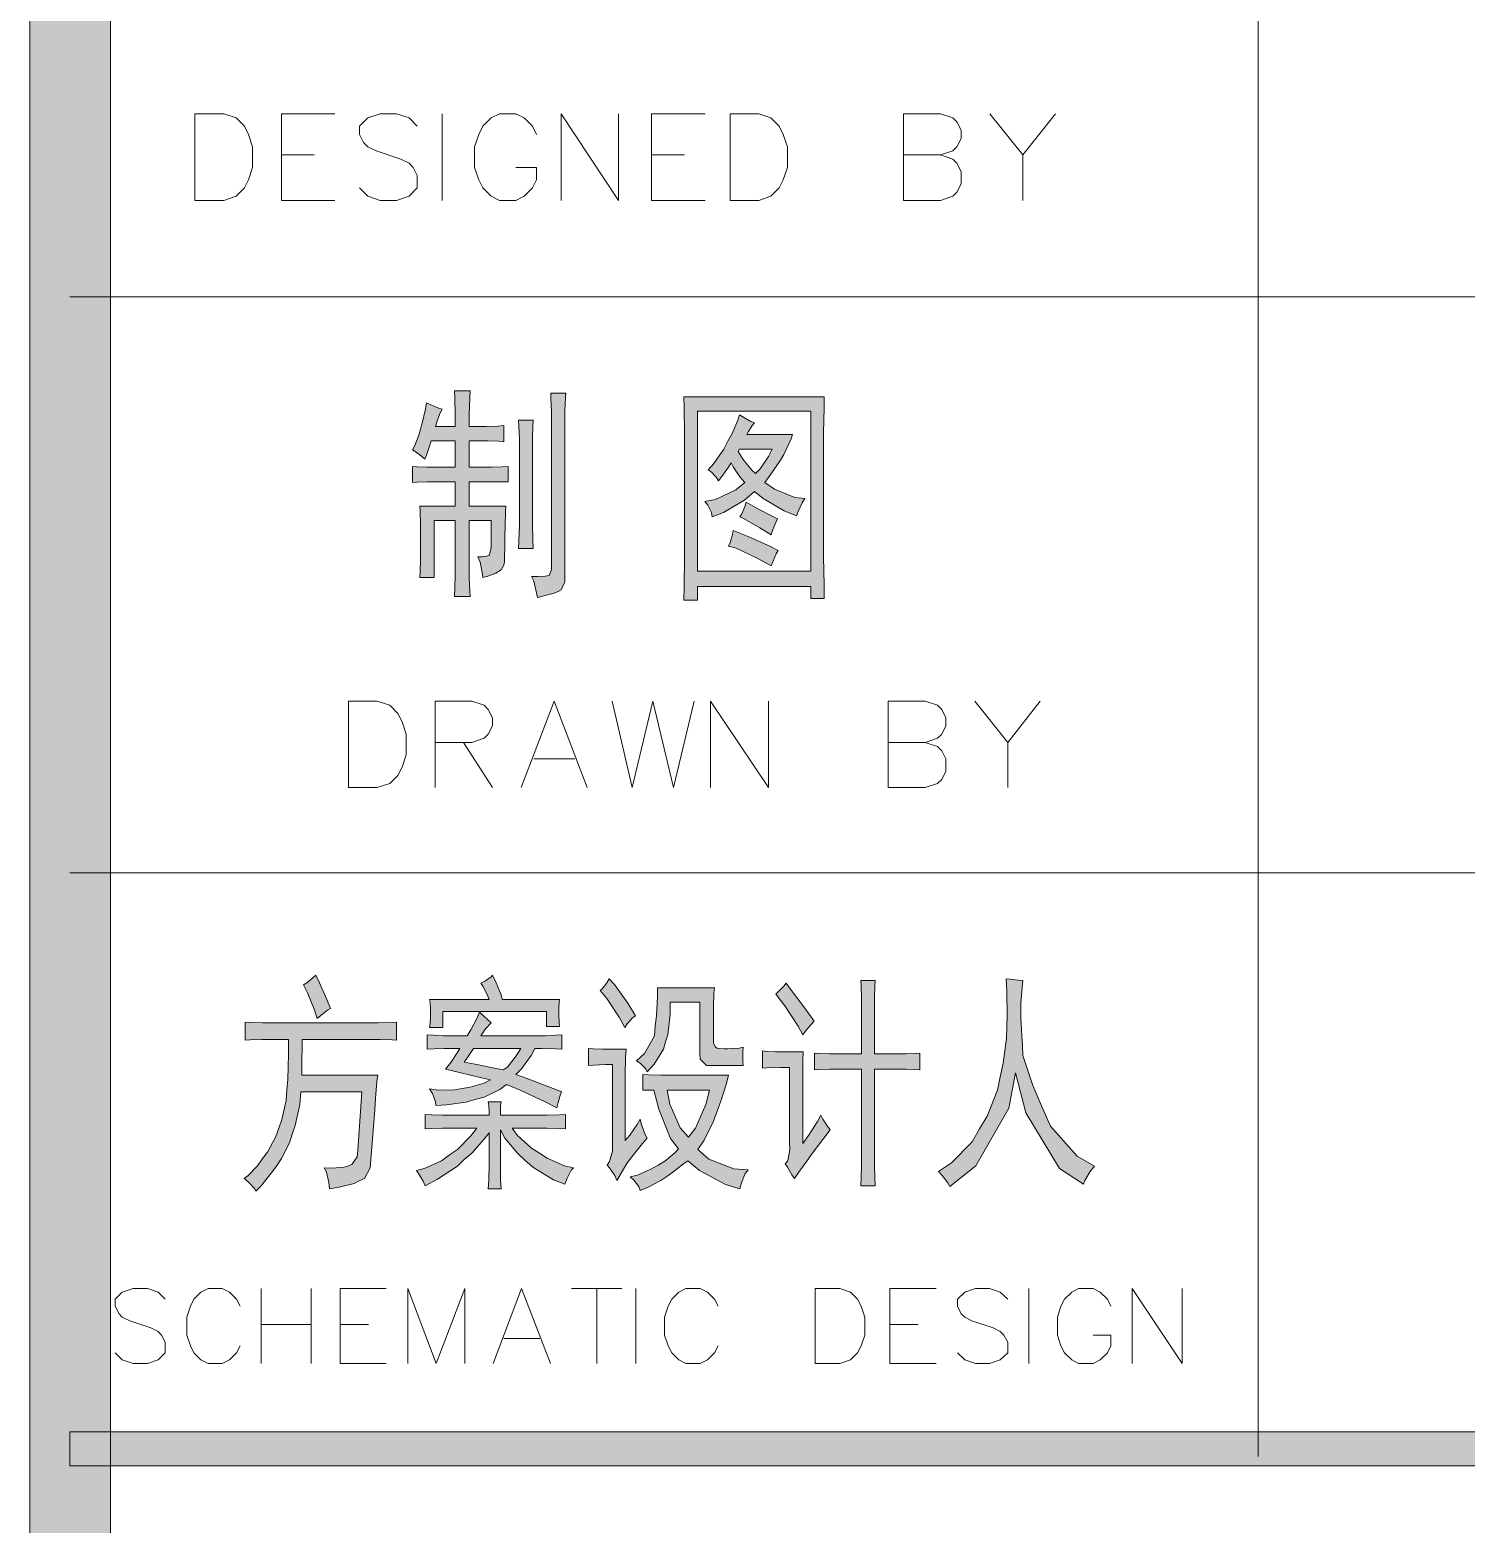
# Model space of a CAD drawing. Header units: millimetres. Extents: x -30643 to 86172, y -19411 to 63186.
# Drawn here: x 77279 to 79728, y -3800 to -1251 of the extents above; entities that cross this region are included whole.
import ezdxf

# ---------------------------------------------------------------- set-up
doc = ezdxf.new("R2010")
doc.units = ezdxf.units.MM

msp = doc.modelspace()

# ---------------------------------------------------------------- hatches: boundary and pattern name
h = msp.add_hatch(color=0)
h.dxf.hatch_style = 2
h.paths.add_polyline_path([(77415.8, -17443.9), (77278.6, -17443.9), (77278.6, 61219), (77415.8, 61219)])
h = msp.add_hatch(color=0)
h.dxf.hatch_style = 2
h.paths.add_polyline_path([(77981.5, -1898.2), (77978, -1905.9), (77972.4, -1920.7), (77970.3, -1927.8), (78004.1, -1927.8), (78004.1, -1908.8), (78003.4, -1878.5), (78002.6, -1867.2), (78029.4, -1867.2), (78028.7, -1877.8), (78028, -1908.1), (78028, -1927.8), (78045.6, -1927.8), (78056.8, -1927.8), (78077.9, -1927.1), (78087.1, -1926.4), (78087.1, -1953.8), (78078.6, -1953.1), (78058.9, -1952.4), (78046.3, -1952.4), (78028, -1952.4), (78028, -1997.4), (78056.8, -1997.4), (78066, -1997.4), (78084.3, -1996.7), (78094.1, -1996), (78094.1, -2022.1), (78028, -2022.1), (78028, -2063.6), (78090.6, -2063.6), (78089.9, -2072.7), (78089.2, -2098.1), (78088.5, -2114.2), (78088.5, -2130.4), (78087.8, -2152.9), (78087.8, -2158.6), (78087.1, -2164.2), (78082.2, -2172.6), (78077.9, -2175.5), (78073, -2178.3), (78059.6, -2183.2), (78051.2, -2185.3), (78049.8, -2176.9), (78046.3, -2159.3), (78042.8, -2150.1), (78050.5, -2150.1), (78059.6, -2148.7), (78061.8, -2148), (78065.3, -2134.6), (78065.3, -2124.1), (78065.3, -2088.2), (78028, -2088.2), (78028, -2173.3), (78028, -2186), (78028.7, -2208.5), (78029.4, -2217.7), (78002.6, -2217.7), (78003.4, -2203.6), (78004.1, -2181.1), (78004.1, -2173.3), (78004.1, -2088.2), (77968.2, -2088.2), (77968.2, -2185.3), (77943.5, -2185.3), (77944.2, -2175.5), (77944.9, -2154.3), (77944.9, -2143.8), (77944.9, -2110), (77944.9, -2095.2), (77944.2, -2072), (77943.5, -2063.6), (78004.1, -2063.6), (78004.1, -2022.1), (77966.8, -2022.1), (77956.2, -2022.1), (77938.6, -2022.8), (77930.9, -2023.5), (77930.9, -1996), (77938.6, -1996.7), (77956.2, -1997.4), (77966.8, -1997.4), (78004.1, -1997.4), (78004.1, -1952.4), (77963.2, -1952.4), (77960.4, -1961.5), (77954.8, -1977), (77952, -1983.4), (77946.4, -1978.4), (77935.8, -1970.7), (77930.9, -1967.9), (77935.1, -1960.1), (77942.1, -1942.5), (77944.9, -1932.7), (77947.8, -1922.1), (77952.7, -1900.3), (77954.8, -1887.7), (77961.1, -1890.5), (77974.5, -1896.1)])
h = msp.add_hatch(color=0)
h.dxf.hatch_style = 2
h.paths.add_polyline_path([(78192.6, -1870.8), (78191.9, -1878.5), (78191.2, -1901), (78191.2, -1915.1), (78191.2, -2182.5), (78191.2, -2193), (78184.9, -2206.4), (78179.3, -2209.2), (78172.9, -2212), (78155.3, -2217), (78144.1, -2219.8), (78142, -2209.2), (78137.8, -2191.6), (78134.2, -2183.9), (78144.1, -2183.9), (78157.5, -2183.2), (78161, -2182.5), (78164.5, -2181.8), (78168, -2171.9), (78168, -2162.1), (78168, -1915.1), (78168, -1902.4), (78167.3, -1879.9), (78167.3, -1870.8)])
h = msp.add_hatch(color=0)
h.paths.add_polyline_path([(78633.1, -1877.1), (78633.1, -1896.1), (78632.4, -1938.3), (78632.4, -1961.5), (78632.4, -2126.9), (78632.4, -2150.8), (78633.1, -2198), (78633.1, -2221.2), (78610.6, -2221.2), (78610.6, -2200.8), (78417.1, -2200.8), (78417.1, -2224), (78393.9, -2224), (78394.6, -2200.1), (78395.3, -2150.8), (78395.3, -2125.5), (78395.3, -1961.5), (78395.3, -1939), (78394.6, -1896.8), (78393.9, -1877.1)])
h.paths.add_polyline_path([(78610.6, -2174.8), (78610.6, -1901.7), (78417.1, -1901.7), (78417.1, -2174.8)])
h = msp.add_hatch(color=0)
h.paths.add_polyline_path([(78514.2, -1921.4), (78510.7, -1926.4), (78504.4, -1936.2), (78501.6, -1941.8), (78579, -1941.8), (78576.9, -1948.9), (78569.1, -1965.8), (78564.2, -1975.6), (78558.6, -1985.5), (78542.4, -2009.4), (78531.8, -2023.5), (78548.7, -2034.7), (78583.2, -2048.8), (78600.1, -2050.9), (78595.9, -2057.9), (78588.8, -2072.7), (78586, -2080.5), (78564.9, -2072), (78529, -2050.9), (78514.2, -2038.9), (78497.3, -2053.7), (78461.4, -2074.8), (78442.4, -2081.9), (78441, -2074.8), (78434.7, -2062.2), (78429.8, -2055.8), (78448.1, -2052.3), (78482.6, -2036.1), (78498, -2023.5), (78489.6, -2013.6), (78478.3, -1996.7), (78474.8, -1989.7), (78469.9, -1997.4), (78458.6, -2012.9), (78453, -2020.6), (78448.8, -2014.3), (78440.3, -2005.2), (78435.4, -2001.6), (78445.3, -1991.1), (78462.2, -1966.5), (78469.2, -1953.1), (78476.2, -1939.7), (78486.1, -1917.2), (78488.9, -1908.1), (78494.5, -1911.6), (78507.2, -1918.6)])
h.paths.add_polyline_path([(78486.8, -1970.7), (78495.2, -1984.1), (78510, -2002.4), (78516.3, -2008), (78524.1, -2000.2), (78538.1, -1979.1), (78544.5, -1966.5), (78488.9, -1966.5)])
h = msp.add_hatch(color=0)
h.dxf.hatch_style = 2
h.paths.add_polyline_path([(78137.1, -1917.2), (78136.3, -1927.8), (78135.6, -1946.8), (78135.6, -1955.2), (78135.6, -2084), (78135.6, -2094.5), (78136.3, -2120.6), (78137.1, -2136.1), (78111.7, -2136.1), (78112.4, -2122.7), (78113.8, -2096.6), (78113.8, -2084), (78113.8, -1955.2), (78113.8, -1948.2), (78112.4, -1928.5), (78111.7, -1917.2)])
h = msp.add_hatch(color=0)
h.dxf.hatch_style = 2
h.paths.add_polyline_path([(78500.2, -2057.2), (78519.9, -2068.5), (78546.6, -2081.9), (78553.6, -2085.4), (78550.8, -2091.7), (78545.2, -2105.1), (78543.1, -2112.8), (78523.4, -2100.9), (78496.6, -2085.4), (78489.6, -2081.9), (78493.1, -2076.9), (78498, -2064.3)])
h = msp.add_hatch(color=0)
h.dxf.hatch_style = 2
h.paths.add_polyline_path([(78478.3, -2105.1), (78503.7, -2115.6), (78541.7, -2132.5), (78555, -2139.6), (78551.5, -2145.2), (78545.9, -2158.6), (78543.1, -2165.6), (78519.1, -2152.2), (78483.3, -2135.3), (78469.9, -2131.8), (78472.7, -2125.5), (78476.9, -2112.1)])
h = msp.add_hatch(color=0)
h.dxf.hatch_style = 2
h.paths.add_polyline_path([(77768.3, -2937.5), (77763.4, -2922.1), (77752.1, -2893.9), (77745.1, -2880.5), (77750.7, -2877), (77761.3, -2868.6), (77766.2, -2863.7), (77772.5, -2877), (77785.2, -2905.2), (77791.5, -2920.7), (77785.9, -2923.5), (77774.7, -2932.6)])
h = msp.add_hatch(color=0)
h.dxf.hatch_style = 2
h.paths.add_polyline_path([(78067.4, -2863.7), (78073.7, -2877), (78082.2, -2897.4), (78084.3, -2905.2), (78182.1, -2905.2), (78181.4, -2910.1), (78180.7, -2920.7), (78180.7, -2927), (78180.7, -2932.6), (78181.4, -2944.6), (78182.1, -2951.6), (78159.6, -2951.6), (78159.6, -2925.6), (77982.9, -2925.6), (77982.9, -2953), (77960.4, -2953), (77961.1, -2946.7), (77961.8, -2934.7), (77961.8, -2928.4), (77961.8, -2921.4), (77961.1, -2910.1), (77960.4, -2905.2), (78061.8, -2905.2), (78058.2, -2896.7), (78051.2, -2882.7), (78047.7, -2877.7), (78055.4, -2873.5), (78065.3, -2866.5)])
h = msp.add_hatch(color=0)
h.dxf.hatch_style = 2
h.paths.add_polyline_path([(78266.5, -2870), (78275.7, -2879.8), (78298.2, -2911.5), (78311.6, -2933.3), (78306.6, -2936.8), (78297.5, -2946.7), (78293.3, -2953), (78283.4, -2935.4), (78262.3, -2903.8), (78251, -2889.7), (78254.6, -2886.9), (78262.3, -2877)])
h = msp.add_hatch(color=0)
h.dxf.hatch_style = 2
h.paths.add_polyline_path([(78568.4, -2877.7), (78576.1, -2887.6), (78600.1, -2919.9), (78616.3, -2942.5), (78610.6, -2948.8), (78600.8, -2960.1), (78596.6, -2965.7), (78588.8, -2950.9), (78566.3, -2916.4), (78550.8, -2896), (78555, -2892.5), (78564.2, -2882.7)])
h = msp.add_hatch(color=0)
h.dxf.hatch_style = 2
h.paths.add_polyline_path([(78697.2, -2998.1), (78697.2, -2920.7), (78697.2, -2905.2), (78696.5, -2881.2), (78695.8, -2872.8), (78720.4, -2872.8), (78719.7, -2882.7), (78719, -2901), (78719, -2908.7), (78719, -2998.1), (78766.1, -2998.1), (78773.2, -2998.1), (78788.7, -2997.4), (78796.4, -2996.7), (78796.4, -3025.5), (78788, -3024.8), (78773.2, -3024.1), (78767.5, -3024.1), (78719, -3024.1), (78719, -3178.2), (78719, -3188.1), (78719.7, -3209.9), (78720.4, -3223.2), (78695.8, -3223.2), (78696.5, -3209.9), (78697.2, -3188.8), (78697.2, -3180.3), (78697.2, -3024.1), (78652.1, -3024.1), (78643, -3024.1), (78626.1, -3024.8), (78617, -3025.5), (78617, -2996.7), (78626.1, -2997.4), (78642.3, -2998.1), (78649.3, -2998.1)])
h = msp.add_hatch(color=0)
h.dxf.hatch_style = 2
h.paths.add_polyline_path([(78828.1, -3198.6), (78850.6, -3183.8), (78885.8, -3147.9), (78898.4, -3126.1), (78911.1, -3104.3), (78928.7, -3060), (78933.6, -3037.5), (78938.5, -3014.2), (78944.2, -2972), (78944.9, -2952.3), (78945.6, -2932.6), (78944.9, -2891.1), (78943.5, -2870), (78949.8, -2870.7), (78964.6, -2872.1), (78972.3, -2872.8), (78970.9, -2885.5), (78968.8, -2910.8), (78968.8, -2923.5), (78968.8, -2936.8), (78970.2, -2967.1), (78971.6, -2984), (78972.3, -3000.9), (78989.2, -3052.2), (79004, -3086.7), (79019.5, -3121.2), (79064.5, -3172.6), (79094.1, -3189.5), (79087, -3198.6), (79077.9, -3214.1), (79075.8, -3220.4), (79034.9, -3193.7), (78977.2, -3098.7), (78959.7, -3030.4), (78948.4, -3090.9), (78892.1, -3188.8), (78847.8, -3224.6), (78844.2, -3218.3), (78834.4, -3205.6)])
h = msp.add_hatch(color=0)
h.dxf.hatch_style = 2
h.paths.add_polyline_path([(78442.4, -3017.8), (78432.6, -3017.8), (78422, -3007.2), (78421.3, -2996.7), (78421.3, -2910.1), (78370.7, -2910.1), (78370.7, -2931.2), (78366.5, -2965.7), (78362.9, -2977.7), (78359.4, -2990.3), (78343.2, -3015.7), (78331.3, -3029), (78329.2, -3023.4), (78319.3, -3014.2), (78313, -3010), (78327, -2997.4), (78343.9, -2967.1), (78345.3, -2950.2), (78347.5, -2933.3), (78348.9, -2901), (78348.9, -2885.5), (78446, -2885.5), (78445.3, -2894.6), (78444.6, -2917.8), (78444.6, -2931.2), (78444.6, -2973.4), (78444.6, -2979.1), (78448.1, -2986.8), (78450.9, -2988.2), (78454.4, -2988.9), (78462.9, -2989.6), (78469.2, -2989.6), (78474.8, -2988.9), (78488.2, -2988.2), (78495.2, -2986.8), (78494.5, -2994.5), (78494.5, -3010), (78495.2, -3017.8)])
h = msp.add_hatch(color=0)
h.paths.add_polyline_path([(78065.3, -2945.3), (78055.4, -2955.1), (78047.7, -2967.1), (78150.4, -2967.1), (78158.2, -2967.1), (78175.8, -2966.4), (78185.6, -2965.7), (78185.6, -2990.3), (78174.3, -2989.6), (78151.8, -2988.9), (78139.9, -2988.9), (78133.5, -3000.9), (78117.3, -3023.4), (78107.5, -3033.2), (78125.1, -3039.6), (78163.8, -3054.4), (78185.6, -3062.8), (78183.5, -3067), (78179.3, -3081.1), (78177.2, -3090.2), (78157.5, -3079.7), (78114.5, -3060), (78091.3, -3050.1), (78080.1, -3058.6), (78053.3, -3071.9), (78037.8, -3076.2), (78022.4, -3080.4), (77989.3, -3085.3), (77971, -3086), (77970.3, -3079.7), (77965.4, -3065.6), (77960.4, -3057.9), (77975.2, -3060), (78002.6, -3059.3), (78016, -3057.2), (78029.4, -3055.1), (78053.3, -3048), (78063.9, -3042.4), (78049.1, -3038.9), (78011.1, -3029.7), (77987.2, -3024.1), (77996.3, -3012.8), (78008.3, -2994.5), (78011.8, -2988.9), (77990, -2988.9), (77985.1, -2988.9), (77968.2, -2989.6), (77956.2, -2990.3), (77956.2, -2965.7), (77966.8, -2966.4), (77983.6, -2967.1), (77990, -2967.1), (78024.5, -2967.1), (78030.8, -2957.2), (78041.4, -2936.8), (78045.6, -2927)])
h.paths.add_polyline_path([(78019.5, -3012.1), (78037.8, -3015.7), (78070.9, -3022.7), (78085.7, -3025.5), (78093.4, -3020.6), (78108.2, -3001.6), (78115.9, -2988.9), (78035, -2988.9), (78031.5, -2993.8), (78023.8, -3005.8)])
h = msp.add_hatch(color=0)
h.dxf.hatch_style = 2
h.paths.add_polyline_path([(77645.9, -2943.9), (77655, -2944.6), (77675.4, -2945.3), (77686.7, -2945.3), (77859.1, -2945.3), (77872.5, -2945.3), (77895.7, -2944.6), (77904.1, -2943.9), (77904.1, -2974.8), (77896.4, -2974.1), (77876, -2973.4), (77862.6, -2973.4), (77743, -2973.4), (77743, -2981.9), (77742.3, -3012.8), (77742.3, -3034.6), (77871.8, -3034.6), (77870.4, -3045.2), (77868.2, -3074.1), (77866.8, -3093.8), (77859.8, -3178.2), (77859.1, -3192.3), (77849.2, -3210.6), (77840.1, -3214.8), (77831.7, -3219), (77806.3, -3225.3), (77789.4, -3228.2), (77788.7, -3217.6), (77784.5, -3200), (77780.3, -3192.3), (77793.7, -3193), (77814.1, -3191.6), (77820.4, -3189.5), (77827.4, -3186.6), (77836.6, -3174), (77838, -3162.7), (77845, -3062.8), (77740.9, -3062.8), (77738.8, -3084.6), (77731, -3120.5), (77726.1, -3135.3), (77721.2, -3150.1), (77707.8, -3176.8), (77699.4, -3189.5), (77690.2, -3201.4), (77673.3, -3223.2), (77664.2, -3232.4), (77662.1, -3228.2), (77651.5, -3216.9), (77643.8, -3210.6), (77650.8, -3205.6), (77667, -3188.8), (77675.4, -3176.8), (77683.9, -3165.5), (77698, -3138.8), (77702.9, -3124.7), (77708.5, -3109.9), (77715.5, -3077.6), (77717, -3060), (77718.4, -3041.7), (77719.8, -2998.8), (77719.8, -2973.4), (77687.4, -2973.4), (77674.7, -2973.4), (77654.3, -2974.1), (77645.9, -2974.8)])
h = msp.add_hatch(color=0)
h.dxf.hatch_style = 2
h.paths.add_polyline_path([(78295.4, -2990.3), (78294.7, -3004.4), (78294, -3034.6), (78294, -3052.2), (78294, -3145.8), (78301.7, -3136.7), (78314.4, -3118.4), (78319.3, -3109.2), (78321.4, -3117), (78327, -3133.2), (78331.3, -3141.6), (78323.5, -3150.8), (78309.5, -3168.3), (78303.1, -3176.8), (78296.8, -3185.2), (78285.5, -3204.2), (78279.9, -3214.1), (78276.4, -3205.6), (78267.2, -3192.3), (78263, -3188.1), (78267.2, -3181.7), (78272.2, -3164.1), (78272.2, -3152.2), (78272.2, -3016.4), (78260.2, -3016.4), (78239.8, -3017.1), (78231.3, -3017.8), (78231.3, -2988.9), (78239.1, -2989.6), (78254.6, -2990.3), (78263, -2990.3)])
h = msp.add_hatch(color=0)
h.dxf.hatch_style = 2
h.paths.add_polyline_path([(78597.3, -2994.5), (78596.6, -3009.3), (78596.6, -3040.3), (78596.6, -3056.5), (78596.6, -3150.8), (78606.4, -3137.4), (78621.9, -3113.5), (78627.5, -3102.9), (78631, -3109.2), (78638.8, -3121.2), (78643.7, -3127.5), (78611.3, -3170.5), (78603.6, -3181), (78589.5, -3200.7), (78582.5, -3210.6), (78578.3, -3204.2), (78570.5, -3191.6), (78567, -3185.9), (78571.2, -3180.3), (78574.7, -3161.3), (78574, -3149.3), (78574, -3021.3), (78558.6, -3021.3), (78535.3, -3022), (78528.3, -3022.7), (78528.3, -2993.1), (78537.4, -2993.8), (78550.1, -2994.5), (78553.6, -2994.5)])
h = msp.add_hatch(color=0)
h.paths.add_polyline_path([(78324.2, -3033.2), (78333.4, -3033.9), (78354.5, -3034.6), (78365.7, -3034.6), (78469.9, -3034.6), (78466.4, -3048.7), (78457.2, -3079), (78450.9, -3095.9), (78444.6, -3112.8), (78428.4, -3145.1), (78417.8, -3161.3), (78436.8, -3177.5), (78479, -3194.4), (78503.7, -3195.8), (78498.7, -3202.1), (78492.4, -3218.3), (78489.6, -3228.2), (78465, -3221.1), (78420.6, -3197.2), (78400.9, -3180.3), (78393.2, -3185.9), (78374.9, -3200), (78365, -3207.1), (78354.5, -3214.1), (78332, -3226.1), (78319.3, -3231), (78317.2, -3224.6), (78308.7, -3213.4), (78302.4, -3207.8), (78315.1, -3204.9), (78339, -3194.4), (78350.3, -3188.1), (78361.5, -3181), (78378.4, -3166.9), (78384.7, -3159.9), (78371.4, -3142.3), (78351, -3092.4), (78342.5, -3060), (78324.2, -3060)])
h.paths.add_polyline_path([(78401.6, -3140.2), (78413.6, -3124.7), (78431.2, -3084.6), (78437.5, -3060), (78365.7, -3060), (78370, -3083.9), (78387.6, -3124)])
h = msp.add_hatch(color=0)
h.dxf.hatch_style = 2
h.paths.add_polyline_path([(78061.8, -3102.9), (78061.8, -3098), (78061.1, -3086.7), (78060.4, -3079.7), (78082.2, -3079.7), (78081.5, -3086), (78081.5, -3097.3), (78081.5, -3102.9), (78150.4, -3102.9), (78161, -3102.9), (78182.1, -3102.2), (78191.9, -3101.5), (78191.9, -3126.1), (78182.1, -3125.4), (78161, -3124.7), (78150.4, -3124.7), (78101.2, -3124.7), (78110.3, -3137.4), (78134.2, -3159.2), (78147.6, -3167.6), (78161, -3176.1), (78190.5, -3188.8), (78206, -3192.3), (78201.8, -3196.5), (78194.8, -3209.9), (78191.2, -3220.4), (78171.5, -3212.7), (78137.8, -3192.3), (78123.7, -3180.3), (78110.3, -3167.6), (78088.5, -3141.6), (78081.5, -3127.5), (78081.5, -3180.3), (78081.5, -3189.5), (78081.5, -3213.4), (78082.2, -3228.2), (78060.4, -3228.2), (78061.1, -3213.4), (78061.8, -3188.1), (78061.8, -3176.8), (78061.8, -3132.5), (78052.6, -3144.4), (78032.2, -3167.6), (78019.5, -3178.2), (78007.6, -3189.5), (77973.8, -3212), (77952.7, -3223.2), (77949.2, -3215.5), (77941.4, -3202.1), (77937.9, -3197.2), (77952.7, -3193), (77980.8, -3180.3), (77994.2, -3170.5), (78007.6, -3161.3), (78030.8, -3138.1), (78040.6, -3124.7), (77988.6, -3124.7), (77981.5, -3124.7), (77963.9, -3125.4), (77952.7, -3126.1), (77952.7, -3101.5), (77963.9, -3102.2), (77981.5, -3102.9), (77988.6, -3102.9)])
h = msp.add_hatch(color=0)
h.dxf.hatch_style = 2
h.paths.add_polyline_path([(77346.8, -3701), (77346.8, -3642.6), (84204.9, -3642.6), (84204.9, -3701)])

# ---------------------------------------------------------------- linework, layer by layer
at = {"color": 0, "lineweight": 0}
for points in [[(77415.8, -17443.9), (77278.6, -17443.9), (77278.6, 61219), (77415.8, 61219)], [(77560, -1542.1), (77560, -1394.4), (77609.3, -1394.4), (77630.4, -1401.4), (77644.5, -1415.5), (77651.5, -1429.6), (77658.5, -1450.7), (77658.5, -1485.9), (77651.5, -1507), (77644.5, -1521), (77630.4, -1535.1), (77609.3, -1542.1)], [(78472.7, -1542.1), (78472.7, -1394.4), (78522, -1394.4), (78542.4, -1401.4), (78556.4, -1415.5), (78563.5, -1429.6), (78570.5, -1450.7), (78570.5, -1485.9), (78563.5, -1507), (78556.4, -1521), (78542.4, -1535.1), (78522, -1542.1)], [(77981.5, -1898.2), (77978, -1905.9), (77972.4, -1920.7), (77970.3, -1927.8), (78004.1, -1927.8), (78004.1, -1908.8), (78003.4, -1878.5), (78002.6, -1867.2), (78029.4, -1867.2), (78028.7, -1877.8), (78028, -1908.1), (78028, -1927.8), (78045.6, -1927.8), (78056.8, -1927.8), (78077.9, -1927.1), (78087.1, -1926.4), (78087.1, -1953.8), (78078.6, -1953.1), (78058.9, -1952.4), (78046.3, -1952.4), (78028, -1952.4), (78028, -1997.4), (78056.8, -1997.4), (78066, -1997.4), (78084.3, -1996.7), (78094.1, -1996), (78094.1, -2022.1), (78028, -2022.1), (78028, -2063.6), (78090.6, -2063.6), (78089.9, -2072.7), (78089.2, -2098.1), (78088.5, -2114.2), (78088.5, -2130.4), (78087.8, -2152.9), (78087.8, -2158.6), (78087.1, -2164.2), (78082.2, -2172.6), (78077.9, -2175.5), (78073, -2178.3), (78059.6, -2183.2), (78051.2, -2185.3), (78049.8, -2176.9), (78046.3, -2159.3), (78042.8, -2150.1), (78050.5, -2150.1), (78059.6, -2148.7), (78061.8, -2148), (78065.3, -2134.6), (78065.3, -2124.1), (78065.3, -2088.2), (78028, -2088.2), (78028, -2173.3), (78028, -2186), (78028.7, -2208.5), (78029.4, -2217.7), (78002.6, -2217.7), (78003.4, -2203.6), (78004.1, -2181.1), (78004.1, -2173.3), (78004.1, -2088.2), (77968.2, -2088.2), (77968.2, -2185.3), (77943.5, -2185.3), (77944.2, -2175.5), (77944.9, -2154.3), (77944.9, -2143.8), (77944.9, -2110), (77944.9, -2095.2), (77944.2, -2072), (77943.5, -2063.6), (78004.1, -2063.6), (78004.1, -2022.1), (77966.8, -2022.1), (77956.2, -2022.1), (77938.6, -2022.8), (77930.9, -2023.5), (77930.9, -1996), (77938.6, -1996.7), (77956.2, -1997.4), (77966.8, -1997.4), (78004.1, -1997.4), (78004.1, -1952.4), (77963.2, -1952.4), (77960.4, -1961.5), (77954.8, -1977), (77952, -1983.4), (77946.4, -1978.4), (77935.8, -1970.7), (77930.9, -1967.9), (77935.1, -1960.1), (77942.1, -1942.5), (77944.9, -1932.7), (77947.8, -1922.1), (77952.7, -1900.3), (77954.8, -1887.7), (77961.1, -1890.5), (77974.5, -1896.1)], [(78192.6, -1870.8), (78191.9, -1878.5), (78191.2, -1901), (78191.2, -1915.1), (78191.2, -2182.5), (78191.2, -2193), (78184.9, -2206.4), (78179.3, -2209.2), (78172.9, -2212), (78155.3, -2217), (78144.1, -2219.8), (78142, -2209.2), (78137.8, -2191.6), (78134.2, -2183.9), (78144.1, -2183.9), (78157.5, -2183.2), (78161, -2182.5), (78164.5, -2181.8), (78168, -2171.9), (78168, -2162.1), (78168, -1915.1), (78168, -1902.4), (78167.3, -1879.9), (78167.3, -1870.8)], [(78633.1, -1877.1), (78633.1, -1896.1), (78632.4, -1938.3), (78632.4, -1961.5), (78632.4, -2126.9), (78632.4, -2150.8), (78633.1, -2198), (78633.1, -2221.2), (78610.6, -2221.2), (78610.6, -2200.8), (78417.1, -2200.8), (78417.1, -2224), (78393.9, -2224), (78394.6, -2200.1), (78395.3, -2150.8), (78395.3, -2125.5), (78395.3, -1961.5), (78395.3, -1939), (78394.6, -1896.8), (78393.9, -1877.1)], [(78610.6, -2174.8), (78610.6, -1901.7), (78417.1, -1901.7), (78417.1, -2174.8)], [(78514.2, -1921.4), (78510.7, -1926.4), (78504.4, -1936.2), (78501.6, -1941.8), (78579, -1941.8), (78576.9, -1948.9), (78569.1, -1965.8), (78564.2, -1975.6), (78558.6, -1985.5), (78542.4, -2009.4), (78531.8, -2023.5), (78548.7, -2034.7), (78583.2, -2048.8), (78600.1, -2050.9), (78595.9, -2057.9), (78588.8, -2072.7), (78586, -2080.5), (78564.9, -2072), (78529, -2050.9), (78514.2, -2038.9), (78497.3, -2053.7), (78461.4, -2074.8), (78442.4, -2081.9), (78441, -2074.8), (78434.7, -2062.2), (78429.8, -2055.8), (78448.1, -2052.3), (78482.6, -2036.1), (78498, -2023.5), (78489.6, -2013.6), (78478.3, -1996.7), (78474.8, -1989.7), (78469.9, -1997.4), (78458.6, -2012.9), (78453, -2020.6), (78448.8, -2014.3), (78440.3, -2005.2), (78435.4, -2001.6), (78445.3, -1991.1), (78462.2, -1966.5), (78469.2, -1953.1), (78476.2, -1939.7), (78486.1, -1917.2), (78488.9, -1908.1), (78494.5, -1911.6), (78507.2, -1918.6)], [(78137.1, -1917.2), (78136.3, -1927.8), (78135.6, -1946.8), (78135.6, -1955.2), (78135.6, -2084), (78135.6, -2094.5), (78136.3, -2120.6), (78137.1, -2136.1), (78111.7, -2136.1), (78112.4, -2122.7), (78113.8, -2096.6), (78113.8, -2084), (78113.8, -1955.2), (78113.8, -1948.2), (78112.4, -1928.5), (78111.7, -1917.2)], [(78486.8, -1970.7), (78495.2, -1984.1), (78510, -2002.4), (78516.3, -2008), (78524.1, -2000.2), (78538.1, -1979.1), (78544.5, -1966.5), (78488.9, -1966.5)], [(78500.2, -2057.2), (78519.9, -2068.5), (78546.6, -2081.9), (78553.6, -2085.4), (78550.8, -2091.7), (78545.2, -2105.1), (78543.1, -2112.8), (78523.4, -2100.9), (78496.6, -2085.4), (78489.6, -2081.9), (78493.1, -2076.9), (78498, -2064.3)], [(78478.3, -2105.1), (78503.7, -2115.6), (78541.7, -2132.5), (78555, -2139.6), (78551.5, -2145.2), (78545.9, -2158.6), (78543.1, -2165.6), (78519.1, -2152.2), (78483.3, -2135.3), (78469.9, -2131.8), (78472.7, -2125.5), (78476.9, -2112.1)], [(77821.8, -2543.5), (77821.8, -2396.4), (77871.1, -2396.4), (77892.2, -2403.4), (77906.2, -2417.5), (77913.3, -2431.6), (77920.3, -2452.7), (77920.3, -2487.9), (77913.3, -2509), (77906.2, -2523.1), (77892.2, -2537.1), (77871.1, -2543.5)], [(77768.3, -2937.5), (77763.4, -2922.1), (77752.1, -2893.9), (77745.1, -2880.5), (77750.7, -2877), (77761.3, -2868.6), (77766.2, -2863.7), (77772.5, -2877), (77785.2, -2905.2), (77791.5, -2920.7), (77785.9, -2923.5), (77774.7, -2932.6)], [(78067.4, -2863.7), (78073.7, -2877), (78082.2, -2897.4), (78084.3, -2905.2), (78182.1, -2905.2), (78181.4, -2910.1), (78180.7, -2920.7), (78180.7, -2927), (78180.7, -2932.6), (78181.4, -2944.6), (78182.1, -2951.6), (78159.6, -2951.6), (78159.6, -2925.6), (77982.9, -2925.6), (77982.9, -2953), (77960.4, -2953), (77961.1, -2946.7), (77961.8, -2934.7), (77961.8, -2928.4), (77961.8, -2921.4), (77961.1, -2910.1), (77960.4, -2905.2), (78061.8, -2905.2), (78058.2, -2896.7), (78051.2, -2882.7), (78047.7, -2877.7), (78055.4, -2873.5), (78065.3, -2866.5)], [(78266.5, -2870), (78275.7, -2879.8), (78298.2, -2911.5), (78311.6, -2933.3), (78306.6, -2936.8), (78297.5, -2946.7), (78293.3, -2953), (78283.4, -2935.4), (78262.3, -2903.8), (78251, -2889.7), (78254.6, -2886.9), (78262.3, -2877)], [(78568.4, -2877.7), (78576.1, -2887.6), (78600.1, -2919.9), (78616.3, -2942.5), (78610.6, -2948.8), (78600.8, -2960.1), (78596.6, -2965.7), (78588.8, -2950.9), (78566.3, -2916.4), (78550.8, -2896), (78555, -2892.5), (78564.2, -2882.7)], [(78697.2, -2998.1), (78697.2, -2920.7), (78697.2, -2905.2), (78696.5, -2881.2), (78695.8, -2872.8), (78720.4, -2872.8), (78719.7, -2882.7), (78719, -2901), (78719, -2908.7), (78719, -2998.1), (78766.1, -2998.1), (78773.2, -2998.1), (78788.7, -2997.4), (78796.4, -2996.7), (78796.4, -3025.5), (78788, -3024.8), (78773.2, -3024.1), (78767.5, -3024.1), (78719, -3024.1), (78719, -3178.2), (78719, -3188.1), (78719.7, -3209.9), (78720.4, -3223.2), (78695.8, -3223.2), (78696.5, -3209.9), (78697.2, -3188.8), (78697.2, -3180.3), (78697.2, -3024.1), (78652.1, -3024.1), (78643, -3024.1), (78626.1, -3024.8), (78617, -3025.5), (78617, -2996.7), (78626.1, -2997.4), (78642.3, -2998.1), (78649.3, -2998.1)], [(78828.1, -3198.6), (78850.6, -3183.8), (78885.8, -3147.9), (78898.4, -3126.1), (78911.1, -3104.3), (78928.7, -3060), (78933.6, -3037.5), (78938.5, -3014.2), (78944.2, -2972), (78944.9, -2952.3), (78945.6, -2932.6), (78944.9, -2891.1), (78943.5, -2870), (78949.8, -2870.7), (78964.6, -2872.1), (78972.3, -2872.8), (78970.9, -2885.5), (78968.8, -2910.8), (78968.8, -2923.5), (78968.8, -2936.8), (78970.2, -2967.1), (78971.6, -2984), (78972.3, -3000.9), (78989.2, -3052.2), (79004, -3086.7), (79019.5, -3121.2), (79064.5, -3172.6), (79094.1, -3189.5), (79087, -3198.6), (79077.9, -3214.1), (79075.8, -3220.4), (79034.9, -3193.7), (78977.2, -3098.7), (78959.7, -3030.4), (78948.4, -3090.9), (78892.1, -3188.8), (78847.8, -3224.6), (78844.2, -3218.3), (78834.4, -3205.6)], [(78442.4, -3017.8), (78432.6, -3017.8), (78422, -3007.2), (78421.3, -2996.7), (78421.3, -2910.1), (78370.7, -2910.1), (78370.7, -2931.2), (78366.5, -2965.7), (78362.9, -2977.7), (78359.4, -2990.3), (78343.2, -3015.7), (78331.3, -3029), (78329.2, -3023.4), (78319.3, -3014.2), (78313, -3010), (78327, -2997.4), (78343.9, -2967.1), (78345.3, -2950.2), (78347.5, -2933.3), (78348.9, -2901), (78348.9, -2885.5), (78446, -2885.5), (78445.3, -2894.6), (78444.6, -2917.8), (78444.6, -2931.2), (78444.6, -2973.4), (78444.6, -2979.1), (78448.1, -2986.8), (78450.9, -2988.2), (78454.4, -2988.9), (78462.9, -2989.6), (78469.2, -2989.6), (78474.8, -2988.9), (78488.2, -2988.2), (78495.2, -2986.8), (78494.5, -2994.5), (78494.5, -3010), (78495.2, -3017.8)], [(78065.3, -2945.3), (78055.4, -2955.1), (78047.7, -2967.1), (78150.4, -2967.1), (78158.2, -2967.1), (78175.8, -2966.4), (78185.6, -2965.7), (78185.6, -2990.3), (78174.3, -2989.6), (78151.8, -2988.9), (78139.9, -2988.9), (78133.5, -3000.9), (78117.3, -3023.4), (78107.5, -3033.2), (78125.1, -3039.6), (78163.8, -3054.4), (78185.6, -3062.8), (78183.5, -3067), (78179.3, -3081.1), (78177.2, -3090.2), (78157.5, -3079.7), (78114.5, -3060), (78091.3, -3050.1), (78080.1, -3058.6), (78053.3, -3071.9), (78037.8, -3076.2), (78022.4, -3080.4), (77989.3, -3085.3), (77971, -3086), (77970.3, -3079.7), (77965.4, -3065.6), (77960.4, -3057.9), (77975.2, -3060), (78002.6, -3059.3), (78016, -3057.2), (78029.4, -3055.1), (78053.3, -3048), (78063.9, -3042.4), (78049.1, -3038.9), (78011.1, -3029.7), (77987.2, -3024.1), (77996.3, -3012.8), (78008.3, -2994.5), (78011.8, -2988.9), (77990, -2988.9), (77985.1, -2988.9), (77968.2, -2989.6), (77956.2, -2990.3), (77956.2, -2965.7), (77966.8, -2966.4), (77983.6, -2967.1), (77990, -2967.1), (78024.5, -2967.1), (78030.8, -2957.2), (78041.4, -2936.8), (78045.6, -2927)], [(77645.9, -2943.9), (77655, -2944.6), (77675.4, -2945.3), (77686.7, -2945.3), (77859.1, -2945.3), (77872.5, -2945.3), (77895.7, -2944.6), (77904.1, -2943.9), (77904.1, -2974.8), (77896.4, -2974.1), (77876, -2973.4), (77862.6, -2973.4), (77743, -2973.4), (77743, -2981.9), (77742.3, -3012.8), (77742.3, -3034.6), (77871.8, -3034.6), (77870.4, -3045.2), (77868.2, -3074.1), (77866.8, -3093.8), (77859.8, -3178.2), (77859.1, -3192.3), (77849.2, -3210.6), (77840.1, -3214.8), (77831.7, -3219), (77806.3, -3225.3), (77789.4, -3228.2), (77788.7, -3217.6), (77784.5, -3200), (77780.3, -3192.3), (77793.7, -3193), (77814.1, -3191.6), (77820.4, -3189.5), (77827.4, -3186.6), (77836.6, -3174), (77838, -3162.7), (77845, -3062.8), (77740.9, -3062.8), (77738.8, -3084.6), (77731, -3120.5), (77726.1, -3135.3), (77721.2, -3150.1), (77707.8, -3176.8), (77699.4, -3189.5), (77690.2, -3201.4), (77673.3, -3223.2), (77664.2, -3232.4), (77662.1, -3228.2), (77651.5, -3216.9), (77643.8, -3210.6), (77650.8, -3205.6), (77667, -3188.8), (77675.4, -3176.8), (77683.9, -3165.5), (77698, -3138.8), (77702.9, -3124.7), (77708.5, -3109.9), (77715.5, -3077.6), (77717, -3060), (77718.4, -3041.7), (77719.8, -2998.8), (77719.8, -2973.4), (77687.4, -2973.4), (77674.7, -2973.4), (77654.3, -2974.1), (77645.9, -2974.8)], [(78019.5, -3012.1), (78037.8, -3015.7), (78070.9, -3022.7), (78085.7, -3025.5), (78093.4, -3020.6), (78108.2, -3001.6), (78115.9, -2988.9), (78035, -2988.9), (78031.5, -2993.8), (78023.8, -3005.8)], [(78295.4, -2990.3), (78294.7, -3004.4), (78294, -3034.6), (78294, -3052.2), (78294, -3145.8), (78301.7, -3136.7), (78314.4, -3118.4), (78319.3, -3109.2), (78321.4, -3117), (78327, -3133.2), (78331.3, -3141.6), (78323.5, -3150.8), (78309.5, -3168.3), (78303.1, -3176.8), (78296.8, -3185.2), (78285.5, -3204.2), (78279.9, -3214.1), (78276.4, -3205.6), (78267.2, -3192.3), (78263, -3188.1), (78267.2, -3181.7), (78272.2, -3164.1), (78272.2, -3152.2), (78272.2, -3016.4), (78260.2, -3016.4), (78239.8, -3017.1), (78231.3, -3017.8), (78231.3, -2988.9), (78239.1, -2989.6), (78254.6, -2990.3), (78263, -2990.3)], [(78597.3, -2994.5), (78596.6, -3009.3), (78596.6, -3040.3), (78596.6, -3056.5), (78596.6, -3150.8), (78606.4, -3137.4), (78621.9, -3113.5), (78627.5, -3102.9), (78631, -3109.2), (78638.8, -3121.2), (78643.7, -3127.5), (78611.3, -3170.5), (78603.6, -3181), (78589.5, -3200.7), (78582.5, -3210.6), (78578.3, -3204.2), (78570.5, -3191.6), (78567, -3185.9), (78571.2, -3180.3), (78574.7, -3161.3), (78574, -3149.3), (78574, -3021.3), (78558.6, -3021.3), (78535.3, -3022), (78528.3, -3022.7), (78528.3, -2993.1), (78537.4, -2993.8), (78550.1, -2994.5), (78553.6, -2994.5)], [(78324.2, -3033.2), (78333.4, -3033.9), (78354.5, -3034.6), (78365.7, -3034.6), (78469.9, -3034.6), (78466.4, -3048.7), (78457.2, -3079), (78450.9, -3095.9), (78444.6, -3112.8), (78428.4, -3145.1), (78417.8, -3161.3), (78436.8, -3177.5), (78479, -3194.4), (78503.7, -3195.8), (78498.7, -3202.1), (78492.4, -3218.3), (78489.6, -3228.2), (78465, -3221.1), (78420.6, -3197.2), (78400.9, -3180.3), (78393.2, -3185.9), (78374.9, -3200), (78365, -3207.1), (78354.5, -3214.1), (78332, -3226.1), (78319.3, -3231), (78317.2, -3224.6), (78308.7, -3213.4), (78302.4, -3207.8), (78315.1, -3204.9), (78339, -3194.4), (78350.3, -3188.1), (78361.5, -3181), (78378.4, -3166.9), (78384.7, -3159.9), (78371.4, -3142.3), (78351, -3092.4), (78342.5, -3060), (78324.2, -3060)], [(78061.8, -3102.9), (78061.8, -3098), (78061.1, -3086.7), (78060.4, -3079.7), (78082.2, -3079.7), (78081.5, -3086), (78081.5, -3097.3), (78081.5, -3102.9), (78150.4, -3102.9), (78161, -3102.9), (78182.1, -3102.2), (78191.9, -3101.5), (78191.9, -3126.1), (78182.1, -3125.4), (78161, -3124.7), (78150.4, -3124.7), (78101.2, -3124.7), (78110.3, -3137.4), (78134.2, -3159.2), (78147.6, -3167.6), (78161, -3176.1), (78190.5, -3188.8), (78206, -3192.3), (78201.8, -3196.5), (78194.8, -3209.9), (78191.2, -3220.4), (78171.5, -3212.7), (78137.8, -3192.3), (78123.7, -3180.3), (78110.3, -3167.6), (78088.5, -3141.6), (78081.5, -3127.5), (78081.5, -3180.3), (78081.5, -3189.5), (78081.5, -3213.4), (78082.2, -3228.2), (78060.4, -3228.2), (78061.1, -3213.4), (78061.8, -3188.1), (78061.8, -3176.8), (78061.8, -3132.5), (78052.6, -3144.4), (78032.2, -3167.6), (78019.5, -3178.2), (78007.6, -3189.5), (77973.8, -3212), (77952.7, -3223.2), (77949.2, -3215.5), (77941.4, -3202.1), (77937.9, -3197.2), (77952.7, -3193), (77980.8, -3180.3), (77994.2, -3170.5), (78007.6, -3161.3), (78030.8, -3138.1), (78040.6, -3124.7), (77988.6, -3124.7), (77981.5, -3124.7), (77963.9, -3125.4), (77952.7, -3126.1), (77952.7, -3101.5), (77963.9, -3102.2), (77981.5, -3102.9), (77988.6, -3102.9)], [(78401.6, -3140.2), (78413.6, -3124.7), (78431.2, -3084.6), (78437.5, -3060), (78365.7, -3060), (78370, -3083.9), (78387.6, -3124)], [(78617.7, -3526.5), (78617.7, -3398.5), (78659.9, -3398.5), (78678.2, -3404.8), (78690.1, -3416.7), (78696.5, -3428.7), (78702.8, -3447), (78702.8, -3478), (78696.5, -3496.3), (78690.1, -3508.2), (78678.2, -3520.2), (78659.9, -3526.5)], [(77346.8, -3701), (77346.8, -3642.6), (84204.9, -3642.6), (84204.9, -3701)]]:
    msp.add_lwpolyline(points, close=True, dxfattribs=at)
for points in [[(79373.4, -3684.8), (79373.4, 4176.7)], [(77707.8, -1542.1), (77707.8, -1394.4), (77798.6, -1394.4)], [(77939.3, -1415.5), (77925.2, -1401.4), (77904.1, -1394.4), (77876, -1394.4), (77854.9, -1401.4), (77840.8, -1415.5), (77840.8, -1429.6), (77847.8, -1443.6), (77854.9, -1450.7), (77869, -1457.7), (77911.2, -1471.8), (77925.2, -1478.8), (77932.3, -1485.9), (77939.3, -1499.9), (77939.3, -1521), (77925.2, -1535.1), (77904.1, -1542.1), (77876, -1542.1), (77854.9, -1535.1), (77840.8, -1521)], [(77981.5, -1542.1), (77981.5, -1394.4)], [(78142.7, -1429.6), (78135.6, -1415.5), (78121.6, -1401.4), (78107.5, -1394.4), (78079.3, -1394.4), (78065.3, -1401.4), (78051.2, -1415.5), (78044.2, -1429.6), (78037.1, -1450.7), (78037.1, -1485.9), (78044.2, -1507), (78051.2, -1521), (78065.3, -1535.1), (78079.3, -1542.1), (78107.5, -1542.1), (78121.6, -1535.1), (78135.6, -1521), (78142.7, -1507), (78142.7, -1485.9), (78107.5, -1485.9)], [(78184.9, -1542.1), (78184.9, -1394.4), (78282.7, -1542.1), (78282.7, -1394.4)], [(78339, -1542.1), (78339, -1394.4), (78430.5, -1394.4)], [(78768.3, -1542.1), (78768.3, -1394.4), (78831.6, -1394.4), (78852.7, -1401.4), (78859.7, -1408.4), (78866.8, -1422.5), (78866.8, -1436.6), (78859.7, -1450.7), (78852.7, -1457.7), (78831.6, -1464.7)], [(78916, -1394.4), (78972.3, -1464.7), (79027.9, -1394.4)], [(77707.8, -1464.7), (77763.4, -1464.7)], [(78339, -1464.7), (78395.3, -1464.7)], [(78768.3, -1464.7), (78831.6, -1464.7), (78852.7, -1471.8), (78859.7, -1478.8), (78866.8, -1492.9), (78866.8, -1514), (78859.7, -1528.1), (78852.7, -1535.1), (78831.6, -1542.1), (78768.3, -1542.1)], [(78972.3, -1464.7), (78972.3, -1542.1)], [(77707.8, -1542.1), (77798.6, -1542.1)], [(78339, -1542.1), (78430.5, -1542.1)], [(77346.8, -1706.8), (79373.4, -1706.8)], [(79373.4, -1706.8), (84204.9, -1706.8)], [(77969.6, -2543.5), (77969.6, -2396.4), (78032.2, -2396.4), (78053.3, -2403.4), (78060.4, -2410.5), (78067.4, -2424.6), (78067.4, -2438.6), (78060.4, -2452.7), (78053.3, -2459.7), (78032.2, -2466.8), (77969.6, -2466.8)], [(78116.6, -2543.5), (78172.9, -2396.4), (78229.2, -2543.5)], [(78271.5, -2396.4), (78305.9, -2543.5), (78341.1, -2396.4), (78376.3, -2543.5), (78411.5, -2396.4)], [(78439.6, -2543.5), (78439.6, -2396.4), (78538.1, -2543.5), (78538.1, -2396.4)], [(78742.2, -2543.5), (78742.2, -2396.4), (78805.5, -2396.4), (78826.7, -2403.4), (78833.7, -2410.5), (78840.7, -2424.6), (78840.7, -2438.6), (78833.7, -2452.7), (78826.7, -2459.7), (78805.5, -2466.8)], [(78890, -2396.4), (78946.3, -2466.8), (79001.9, -2396.4)], [(78018.1, -2466.8), (78067.4, -2543.5)], [(78742.2, -2466.8), (78805.5, -2466.8), (78826.7, -2473.8), (78833.7, -2480.9), (78840.7, -2494.9), (78840.7, -2516), (78833.7, -2530.1), (78826.7, -2537.1), (78805.5, -2543.5), (78742.2, -2543.5)], [(78946.3, -2466.8), (78946.3, -2543.5)], [(78137.8, -2494.9), (78208.1, -2494.9)], [(77346.8, -2689.1), (84204.9, -2689.1)], [(77509.4, -3416.7), (77497.4, -3404.8), (77479.1, -3398.5), (77454.5, -3398.5), (77436.2, -3404.8), (77424.2, -3416.7), (77424.2, -3428.7), (77430.6, -3441.4), (77436.2, -3447), (77448.9, -3453.3), (77484.7, -3465.3), (77497.4, -3471.6), (77503, -3478), (77509.4, -3489.9), (77509.4, -3508.2), (77497.4, -3520.2), (77479.1, -3526.5), (77454.5, -3526.5), (77436.2, -3520.2), (77424.2, -3508.2)], [(77637.4, -3428.7), (77631.1, -3416.7), (77619.1, -3404.8), (77606.5, -3398.5), (77582.6, -3398.5), (77569.9, -3404.8), (77557.9, -3416.7), (77552.3, -3428.7), (77546, -3447), (77546, -3478), (77552.3, -3496.3), (77557.9, -3508.2), (77569.9, -3520.2), (77582.6, -3526.5), (77606.5, -3526.5), (77619.1, -3520.2), (77631.1, -3508.2), (77637.4, -3496.3)], [(77673.3, -3526.5), (77673.3, -3398.5)], [(77758.5, -3398.5), (77758.5, -3526.5)], [(77807.7, -3526.5), (77807.7, -3398.5), (77886.5, -3398.5)], [(77923.1, -3526.5), (77923.1, -3398.5), (77971.7, -3526.5), (78020.2, -3398.5), (78020.2, -3526.5)], [(78068.8, -3526.5), (78117.3, -3398.5), (78166.6, -3526.5)], [(78202.5, -3398.5), (78288.3, -3398.5)], [(78245.4, -3398.5), (78245.4, -3526.5)], [(78312.3, -3526.5), (78312.3, -3398.5)], [(78452.3, -3428.7), (78446, -3416.7), (78434, -3404.8), (78422, -3398.5), (78397.4, -3398.5), (78385.5, -3404.8), (78373.5, -3416.7), (78367.2, -3428.7), (78360.8, -3447), (78360.8, -3478), (78367.2, -3496.3), (78373.5, -3508.2), (78385.5, -3520.2), (78397.4, -3526.5), (78422, -3526.5), (78434, -3520.2), (78446, -3508.2), (78452.3, -3496.3)], [(78745, -3526.5), (78745, -3398.5), (78824.5, -3398.5)], [(78946.3, -3416.7), (78933.6, -3404.8), (78915.3, -3398.5), (78891.4, -3398.5), (78873.1, -3404.8), (78860.4, -3416.7), (78860.4, -3428.7), (78866.8, -3441.4), (78873.1, -3447), (78885.1, -3453.3), (78921.7, -3465.3), (78933.6, -3471.6), (78939.9, -3478), (78946.3, -3489.9), (78946.3, -3508.2), (78933.6, -3520.2), (78915.3, -3526.5), (78891.4, -3526.5), (78873.1, -3520.2), (78860.4, -3508.2)], [(78982.2, -3526.5), (78982.2, -3398.5)], [(79122.2, -3428.7), (79116.6, -3416.7), (79103.9, -3404.8), (79091.9, -3398.5), (79067.3, -3398.5), (79055.4, -3404.8), (79043.4, -3416.7), (79037.1, -3428.7), (79031.4, -3447), (79031.4, -3478), (79037.1, -3496.3), (79043.4, -3508.2), (79055.4, -3520.2), (79067.3, -3526.5), (79091.9, -3526.5), (79103.9, -3520.2), (79116.6, -3508.2), (79122.2, -3496.3), (79122.2, -3478), (79091.9, -3478)], [(79158.8, -3526.5), (79158.8, -3398.5), (79243.9, -3526.5), (79243.9, -3398.5)], [(77673.3, -3459.7), (77758.5, -3459.7)], [(77807.7, -3459.7), (77856.3, -3459.7)], [(78745, -3459.7), (78793.6, -3459.7)], [(78087.1, -3483.6), (78148.3, -3483.6)], [(77807.7, -3526.5), (77886.5, -3526.5)], [(78745, -3526.5), (78824.5, -3526.5)]]:
    msp.add_lwpolyline(points, dxfattribs=at)

doc.saveas('drawing.dxf')
